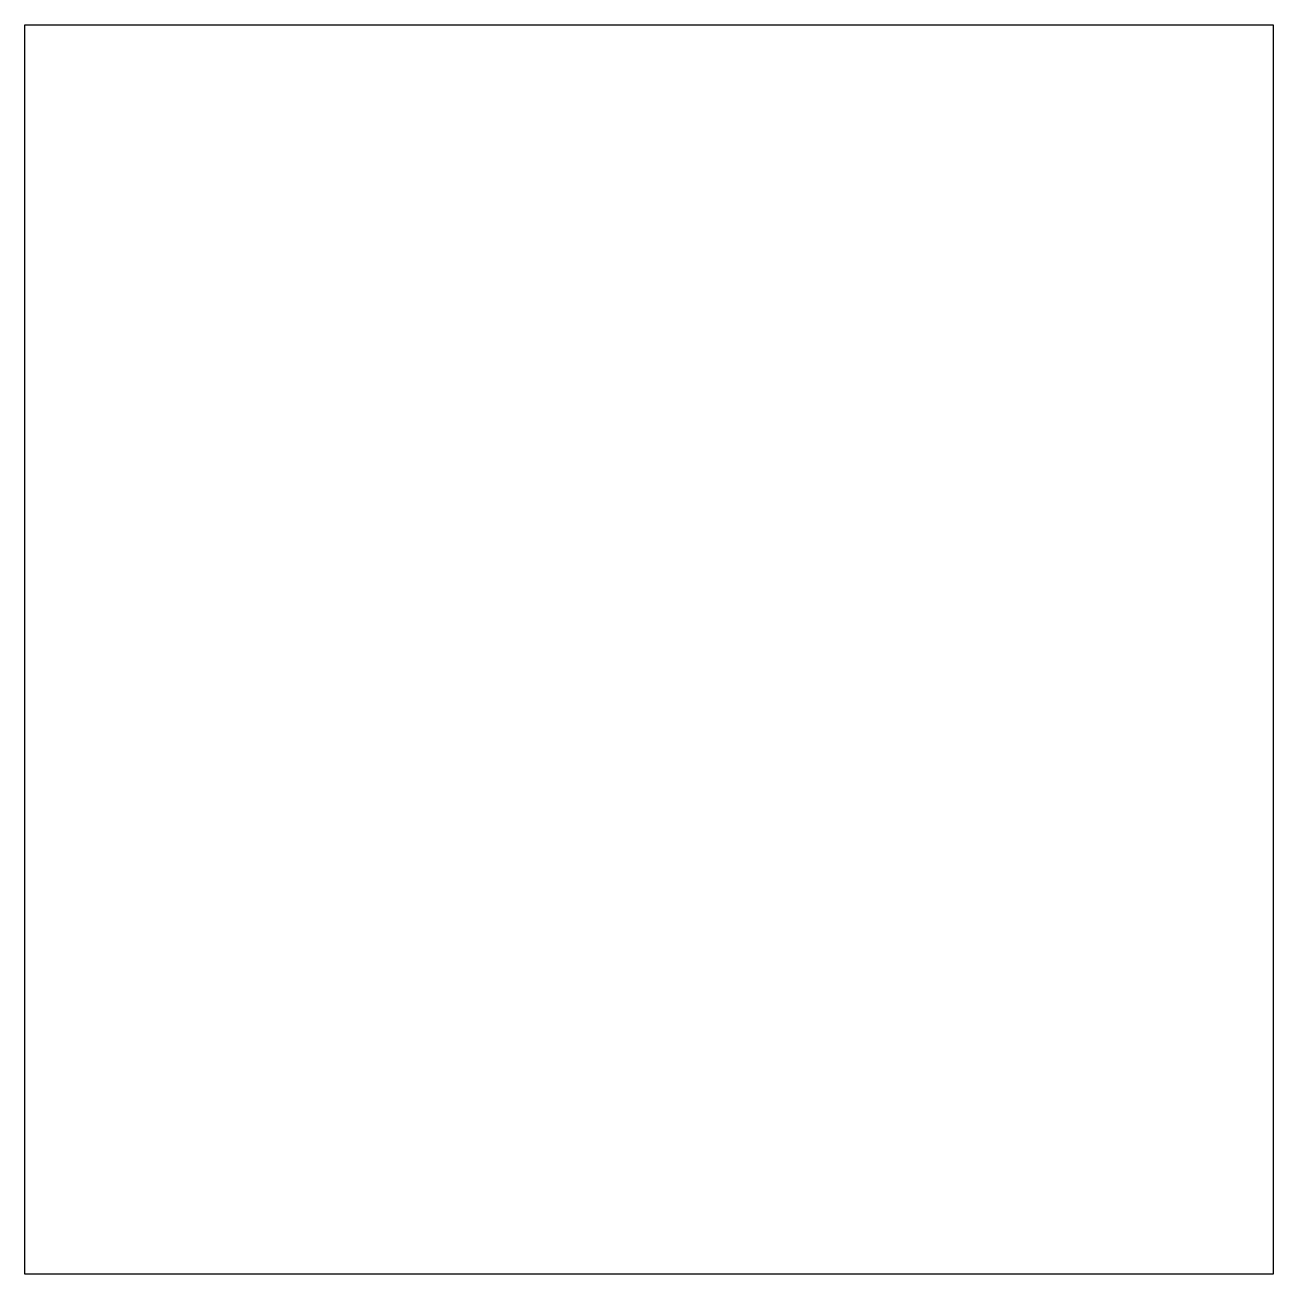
# Model space of a CAD drawing. Header units: millimetres. Extents: x 0 to 300, y 0 to 300.
import ezdxf

# ---------------------------------------------------------------- set-up
doc = ezdxf.new("R2010")
doc.units = ezdxf.units.MM
doc.layers.add('CUT', color=7, linetype='CONTINUOUS')

msp = doc.modelspace()

# ---------------------------------------------------------------- linework, layer by layer
at = {"layer": 'CUT'}
msp.add_lwpolyline([(0.0014, 0.0014), (0, 0.0295), (0, 299.9705), (0.0014, 299.9986), (0.0295, 300), (299.6408, 300), (299.6689, 299.9986), (299.6703, 299.9705), (299.6703, 0.0295), (299.6689, 0.0014), (299.6408, 0), (0.0295, 0)], close=True, dxfattribs=at)

doc.saveas('drawing.dxf')
